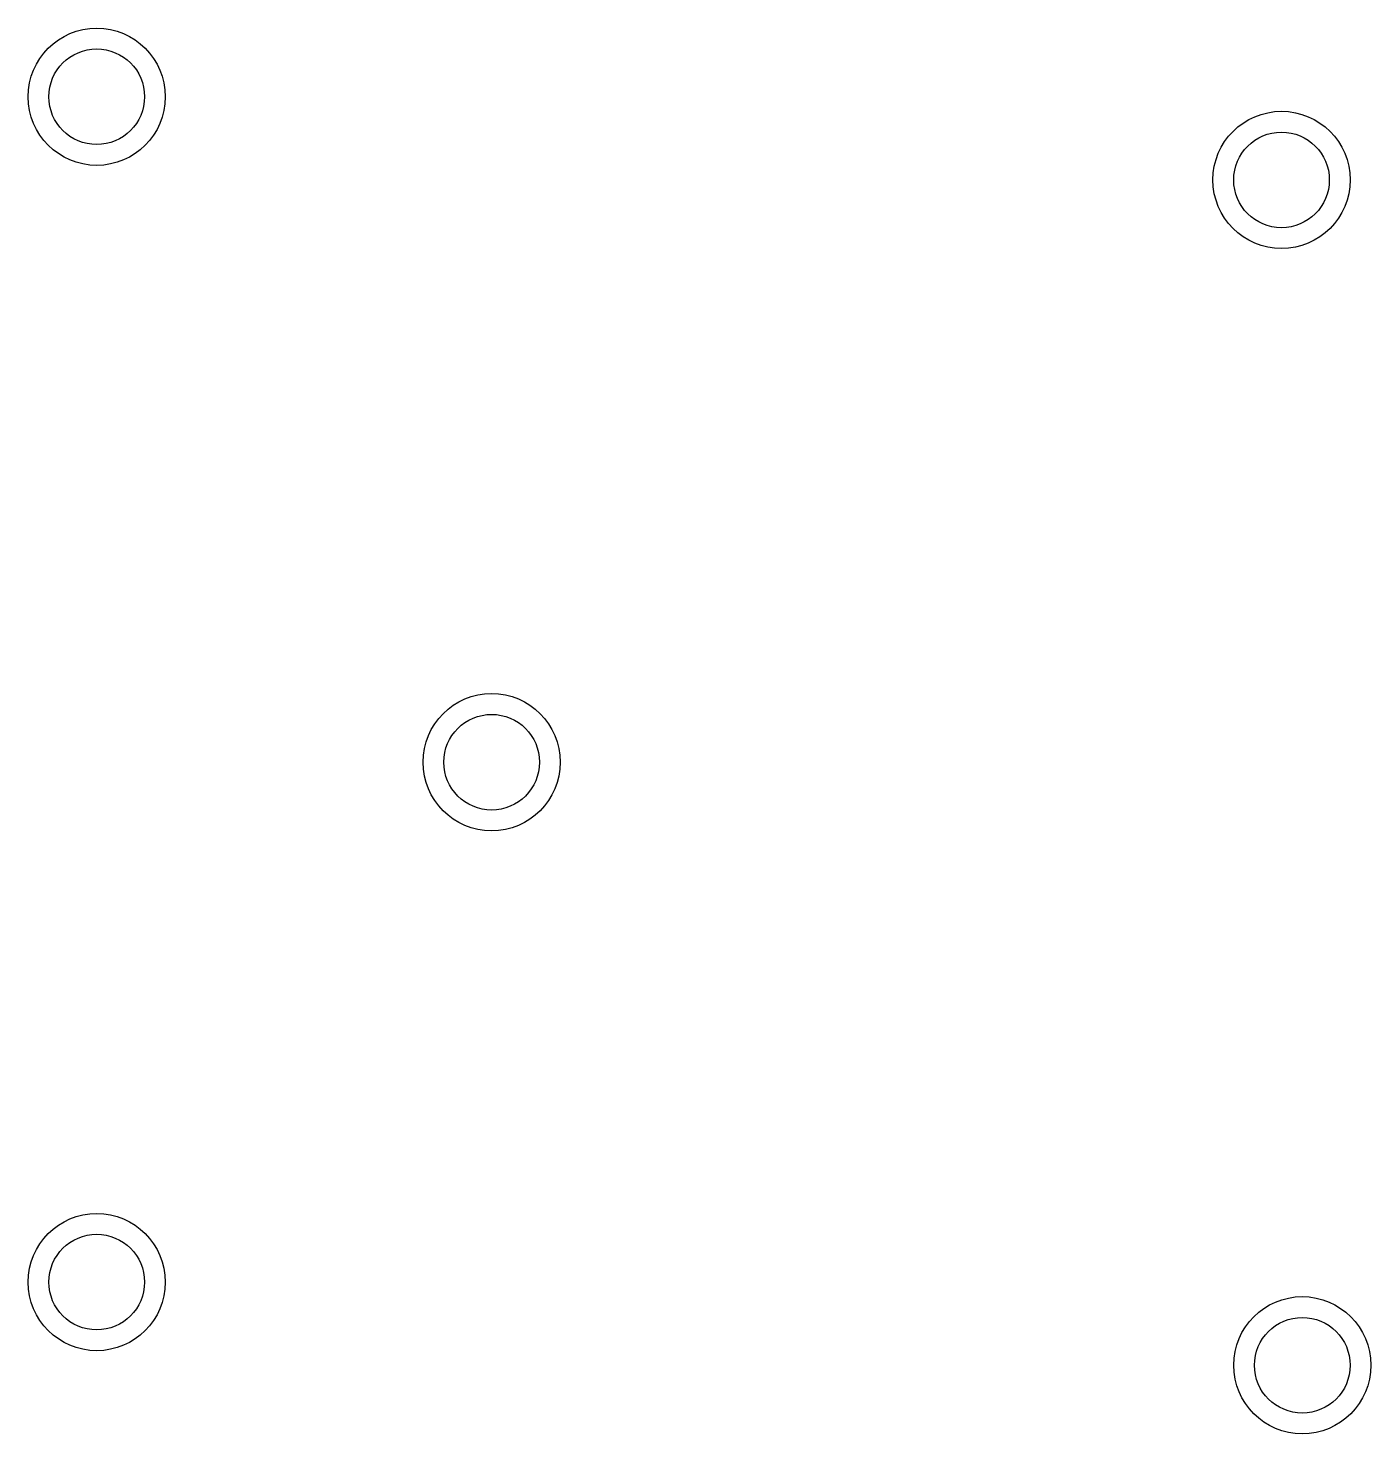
# Model space of a CAD drawing. Header units: millimetres. Extents: x 195.7 to 260.3, y 7.2 to 74.8.
import ezdxf

# ---------------------------------------------------------------- set-up
doc = ezdxf.new("R2010")
doc.units = ezdxf.units.MM

msp = doc.modelspace()

# ---------------------------------------------------------------- linework, layer by layer
for centre, radius in [((199, 71.5), 3.3), ((199, 71.5), 2.3), ((256, 67.5), 3.3), ((256, 67.5), 2.3), ((218, 39.5), 3.3), ((218, 39.5), 2.3), ((199, 14.5), 3.3), ((199, 14.5), 2.3), ((257, 10.5), 3.3), ((257, 10.5), 2.3)]:
    msp.add_circle(centre, radius)

doc.saveas('drawing.dxf')
